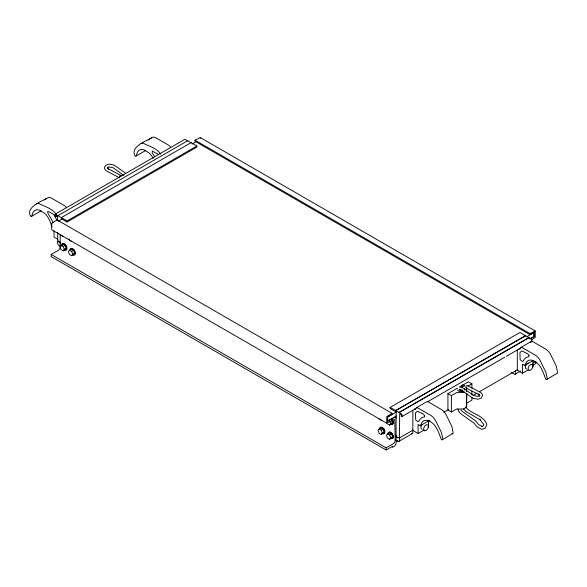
<?xml version="1.0" encoding="UTF-8"?>
<svg xmlns="http://www.w3.org/2000/svg" width="587" height="587" viewBox="0 0 587 587"><rect width="100%" height="100%" fill="white"/><g stroke="black" fill="none" stroke-linecap="round" stroke-linejoin="round"><path stroke-width="0.88" d="M462.013 391.485L462.02 389.702M462.02 387.926L462.028 385.263L463.642 384.896L464.743 385.674L463.811 386.517L462.13 386.261L462.028 385.263M61.114 218.577L67.079 222.018L196.887 147.073L196.887 146.002L184.89 139.288L55.083 214.233L55.215 216.625L57.027 215.84M460.296 390.685L460.524 389.717L458.997 389.959L460.993 389.944L472.968 398.272L477.987 399.255L481.237 398.03L482.331 395.976L482.47 394.559L480.768 392.498L467.516 385.608L466.438 385.747L465.682 387.31L466.298 388.132L479.278 394.882L478.537 393.994L479.55 395.22L479.029 396.196L479.983 395.535L477.781 396.357L473.834 395.587L461.734 387.171M57.335 216.097L57.174 216.691L56.734 216.442M55.442 216.757L55.846 215.385L57.511 216.346L57.753 220.653M422.097 424.452L421.033 426.536L421.033 428.451L422.097 429.302M412.866 410.35L412.866 430.484L418.083 433.499L418.083 424.46L420.277 425.722L421.723 422.933A13.464 7.778 60 0 1 427.512 420.505C436.361 423.007 438.445 432.597 441.475 439.685L442.268 439.817L453.171 433.228L451.887 426.522L445.966 414.437L444.043 411.619L441.681 409.653L428.253 401.897L426.866 401.721L416.425 407.752L415.376 409.719L414.774 408.684M517.308 350.05L517.308 370.184L522.533 373.2L522.533 364.153L524.719 365.422L526.165 362.627A13.464 7.778 60 0 1 531.954 360.205C540.803 362.707 542.887 372.297 545.917 379.378L546.717 379.518L557.613 372.928L556.337 366.222L550.408 354.13L548.493 351.32L546.123 349.353L532.702 341.597L531.316 341.421L520.867 347.453L519.825 349.419L519.224 348.385M530.655 342.581L531.316 341.421M61.099 245.359L60.028 246.87L61.099 249.622L63.227 250.854L65.164 249.724L66.236 248.206L65.164 245.461L63.036 244.229L61.099 245.359L63.227 246.584L64.299 249.336L63.227 250.854M62.325 245.241L63.036 244.229M69.493 250.201L68.422 251.72L69.493 254.465L71.621 255.697L73.558 254.567L74.63 253.056L73.558 250.304L71.431 249.071L69.493 250.201L71.621 251.434L72.685 254.178L71.621 255.697M70.359 250.59L71.431 249.071M379.092 428.95L378.028 430.469L379.092 433.213L381.227 434.446L383.164 433.316L384.228 431.805L383.164 429.053L381.036 427.82L379.092 428.95L381.227 430.183L382.291 432.927L381.227 434.446M380.325 428.833L381.036 427.82M387.486 423.843L389.621 425.076L390.685 423.557L392.622 422.435L391.822 420.373M392.622 422.435L391.558 423.946L389.621 425.076M387.486 433.793L386.422 435.312L387.486 438.063L389.621 439.289L391.558 438.166L392.622 436.647L391.558 433.903L389.423 432.67L387.486 433.793L389.621 435.026L390.685 437.777L389.621 439.289M388.719 433.683L389.423 432.67M466.467 391.015L466.665 387.589M466.775 393.312L466.467 407.378L463.114 409.066L456.635 408.985L451.381 412.023L447.925 410.027L447.925 393.657L456.957 388.447L457.706 388.88M442.268 439.817L442.759 438.79L441.446 432.553L435.525 420.461L433.602 417.651L431.24 415.684L417.812 407.928L416.425 407.752M546.717 379.518L547.209 378.483L545.888 372.253L539.967 360.161L538.044 357.351L535.682 355.384L522.254 347.629L520.867 347.453M66.133 207.233L64.746 205.81L51.318 198.061L48.956 197.298C43.636 200.527 24.933 206.756 30.641 216.273L31.441 216.427L31.911 215.891L32.865 212.677L34.406 210.682L36.629 209.742L39.358 210.051L44.597 213.213A13.464 7.778 60 0 1 50.394 222.326L51.839 226.787M170.575 146.933L169.188 145.51L155.76 137.762L153.398 136.998C148.085 140.227 129.375 146.457 135.083 155.973L135.883 156.127L136.353 155.592L137.307 152.378L138.848 150.382L141.071 149.443L143.8 149.751L149.047 152.913A13.464 7.778 60 0 1 153.266 158.439M121.318 175.865L120.562 175.264L119.484 176.496L119.572 177.846M55.083 214.233L61.341 217.594L191.23 142.553M61.341 217.594L67.079 220.947L196.887 146.002M62.017 244.456L62.956 243.51L64.467 243.81L65.979 245.256L66.911 247.281L66.911 249.115L65.979 250.062L64.467 249.754M70.036 249.512L70.976 248.565L72.487 248.873L73.999 250.311L74.931 252.344L74.931 254.178L73.999 255.125L72.487 254.817M70.411 249.299L71.35 248.352L72.861 248.661L74.373 250.099L75.305 252.124L75.305 253.966L74.373 254.905L72.861 254.604M379.642 428.261L380.581 427.314L382.093 427.622L383.604 429.06L384.536 431.093L384.536 432.927L383.604 433.874L382.093 433.566M380.016 428.048L380.948 427.101L382.467 427.409L383.979 428.848L384.911 430.873L384.911 432.707L383.979 433.654M392.373 424.291L393.305 423.344L393.305 421.503L392.373 419.478M388.411 432.89L389.342 431.944L390.854 432.252L392.373 433.69L393.305 435.723L393.305 437.557L392.373 438.504L390.854 438.196M44.465 199.947L46.388 198.406M148.269 140.161L151.475 137.593M528.175 362.876L526.539 364.153L525.475 366.237L525.475 368.152L526.539 369.003M63.227 246.584L65.164 245.461M64.299 249.336L66.236 248.206M71.621 251.434L73.558 250.304M72.685 254.178L74.63 253.056M381.227 430.183L383.164 429.053M382.291 432.927L384.228 431.805M389.621 435.026L391.558 433.903M390.685 437.777L392.622 436.647M31.441 216.427L41.141 210.828M135.883 156.127L145.583 150.529M57.981 215.656L187.877 140.616M396.078 418.208L395.726 417.1L394.963 417.137L387.435 421.341L387.435 417.093L391.977 414.334L391.977 413.255L57.012 219.868L51.766 223.302L51.766 229.803L386.738 423.198L394.794 419.367L395.146 440.925L394.677 442.371L393.657 443.508L386.158 447.837L51.186 254.442L51.186 256.607L386.158 450.002L392.351 446.421L392.351 447.287L394.963 445.775L396.078 443.838L396.078 441.688L397.568 440.822M530.641 338.794L534.537 336.417L534.537 332.169L529.988 334.649L195.023 141.262L195.023 140.183L200.262 137.571L535.234 330.958L535.234 337.459L531.565 339.99M58.194 221.299L62.156 219.017M192.147 143.962L196.109 141.672M51.186 254.442L58.685 250.113L59.705 248.983L60.182 247.531L60.182 234.822M396.078 440.397L396.078 411.964L390.113 408.523L390.113 407.444L519.921 332.499L531.595 339.205L532.071 341.663L531.558 341.751M390.113 407.444L395.77 410.533L525.578 335.588M395.77 410.533L525.659 335.779M391.977 413.255L386.738 416.689L386.738 423.198M195.023 140.183L529.988 333.577L535.234 330.958M396.438 412.008L387.714 417.041L387.714 420.923L396.438 415.889M527.221 336.498L533.568 332.836L533.568 336.718L529.599 339.007M395.851 410.724L399.123 412.47L528.931 337.525M399.123 412.47L529.019 337.716M402.543 416.234L415.207 408.926M427.872 401.611L504.644 357.285M506.229 356.375L519.686 348.605M447.925 393.657L451.381 395.653L456.635 392.622L463.855 392.52M468.14 385.975L471.897 383.81L471.897 388.352M420.277 425.722L429.229 420.549M524.719 365.422L532.923 360.682M395.645 439.927L397.942 441.255A2.113 1.218 60 0 0 399.439 440.397C400.136 439.377 398.911 436.427 397.656 437.858L396.078 435.708L396.636 437.095L399.439 437.931L412.888 430.161M427.93 421.481L429.515 420.563M443.765 412.338L448.512 409.594M473.049 395.433L477.004 393.143M479.381 391.771L517.374 369.839M532.813 363.162L535.814 361.431M398.69 441.453L412.668 433.389M515.07 374.264L520.603 371.072M466.775 406.952L466.643 403.21L471.897 400.173L471.897 397.45M532.717 365.385L535.814 363.595L535.814 362.157M418.083 433.499L424.056 430.058M522.533 373.2L528.498 369.759M481.824 426.426L483.292 425.942L483.886 424.621L479.814 419.522L480.423 419.976L465.77 411.37L463.635 408.992M141.034 143.624L142.957 143.03C148.628 146.236 157.404 148.115 160.567 154.242M36.592 203.924L38.507 203.329C44.186 206.536 52.962 208.414 56.125 214.541M60.901 242.901L59.536 242.644C59.192 240.714 56.646 240.406 57.753 243.128A2.113 1.218 60 0 0 59.25 245.711L60.777 246.591M464.156 391.184L459.416 391.478L457.677 390.472M462.233 387.449L459.416 387.024L468.441 381.814L471.897 383.81M451.917 433.654L452.716 433.786M64.093 249.974L65.605 250.275L66.544 249.328L66.544 247.494L65.605 245.469L64.093 244.031L62.582 243.722L61.642 244.669L61.642 245.894M390.487 424.196L391.999 424.504L392.93 423.557L392.93 421.723L391.999 419.698M390.487 438.416L391.999 438.716L392.93 437.77L392.93 435.936L391.999 433.91L390.487 432.465L388.968 432.164L388.036 433.111L388.036 434.336M60.549 243.062L57.753 240.663L57.753 232.474M482.323 426.5L478.61 424.606L475.712 420.938L462.343 411.443L461.037 409.968M120.562 175.264L107.546 168.41L108.463 169.093L107.45 167.867L107.971 166.884L107.201 167.757L109.248 166.987L113.034 167.728L123.908 175.44M118.794 177.435L106.342 170.883L104.669 168.858L104.53 167.449L105.653 165.336L108.991 164.081L114.113 165.086L125.669 173.275M158.248 154.271L152.334 151.123L152.165 152.899L154.799 156.802M511.262 372.297L514.322 374.066A2.113 1.218 60 0 0 515.819 373.2L515.445 370.661M399.211 412.661L401.787 414.151L402.264 416.609L401.75 416.697L401.347 414.862L399.681 413.901L399.439 437.931M61.099 235.409L63.227 236.634M71.621 241.484L69.493 240.252L68.958 238.88M379.092 419.001L381.227 420.233M57.753 239.247L54.026 237.097L54.026 230.764M412.492 430.102L412.866 432.641A2.113 1.218 60 0 1 411.37 433.499M465.608 407.07C471.31 414.246 483.651 414.943 486.85 424.482L485.222 428.202L481.839 429.339L476.938 426.822L474.032 423.146L460.722 413.696L458.718 411.436L457.904 409.102M200.262 137.571L200.622 138.246M389.885 421.503L390.685 423.557M52.911 222.965C52.089 218.804 48.611 215.781 47.488 211.878L48.567 211.547L53.806 214.571L56.638 219.531M532.974 360.844L532.974 367.168M529.988 333.577L529.988 334.649M471.897 391.081L471.897 394.721M466.643 388.66L466.643 391.39M466.643 393.209L466.643 403.21M464.662 388.447L464.662 389.797M451.381 395.653L451.381 412.023M428.532 420.233L428.532 427.475M386.158 447.837L386.158 450.002M67.079 220.947L67.079 222.018M57.012 219.868L57.012 220.404M424.621 415.831L424.386 416.88L421.759 417.753L419.91 419.389L418.722 421.495L418.017 421.767L415.691 419.954L415.479 412.925L417.445 411.201L423.543 414.253L424.621 415.831M529.063 355.531L528.836 356.58L526.201 357.446L524.36 359.09L523.164 361.196L522.467 361.467L520.133 359.655L519.921 352.626L521.887 350.901L527.984 353.954L529.063 355.531M428.422 426.331L427.85 428.459L426.419 430.242L424.783 430.858L423.719 430L423.719 428.084L424.783 426.008L426.419 424.731L427.85 424.856L428.422 426.331M532.864 366.031L532.299 368.159L530.861 369.942L529.225 370.551L528.161 369.7L528.161 367.785L529.225 365.708L530.861 364.432L532.299 364.556L532.864 366.031"/></g></svg>
